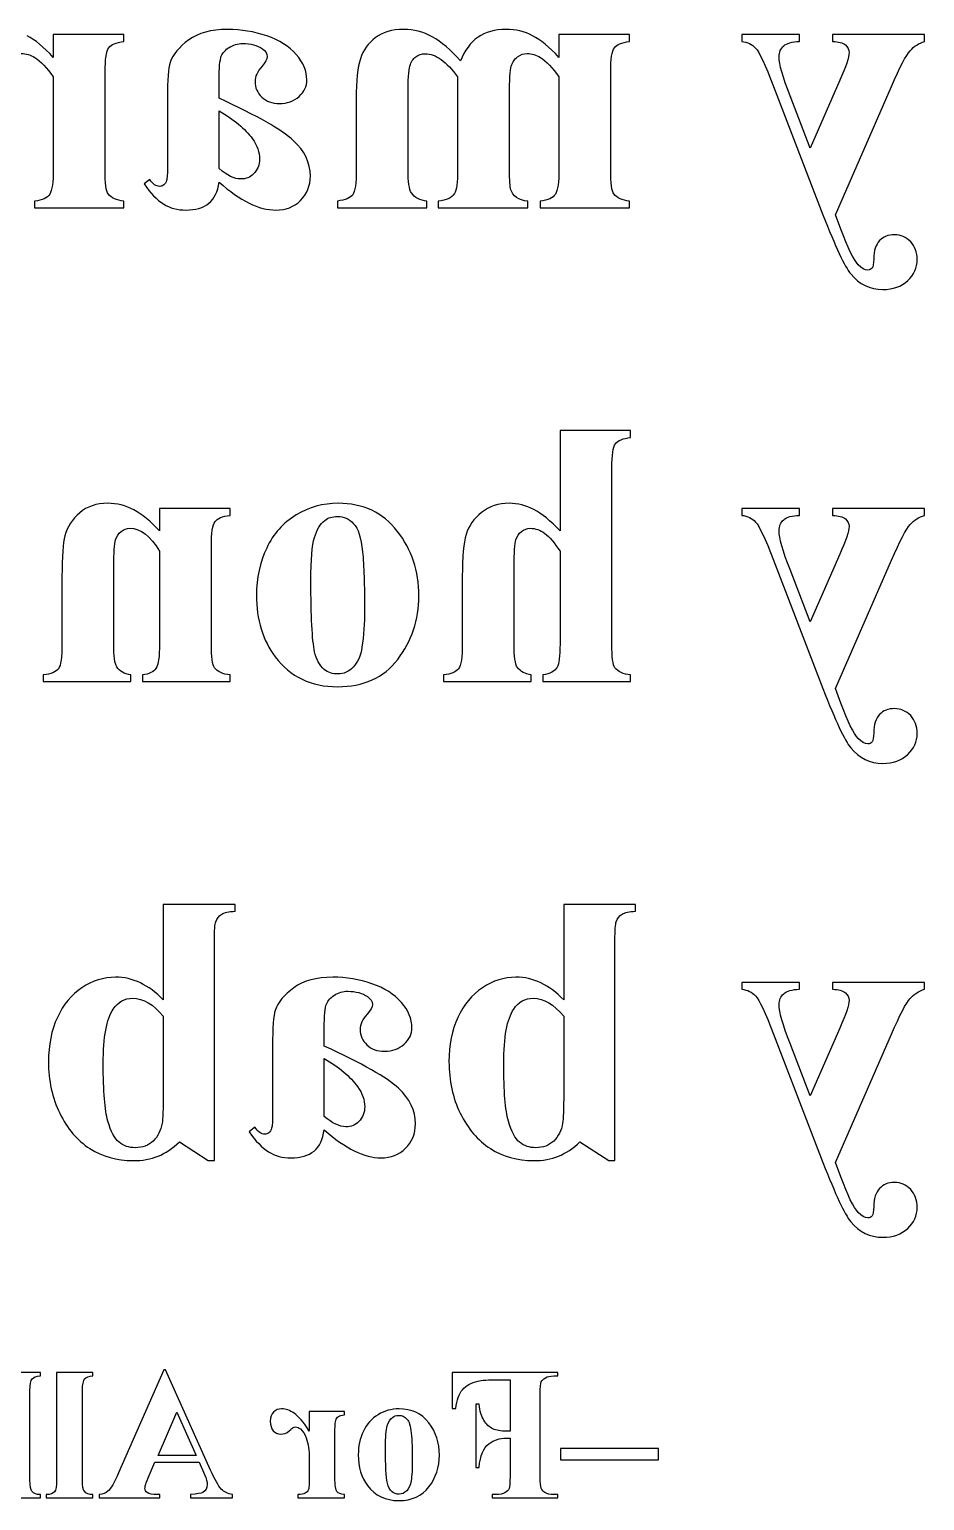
# Model space of a CAD drawing. Extents: x -0.4 to 83.8, y -41.6 to -6.3.
# Drawn here: x 21.28 to 41.28, y -40.88 to -8.02 of the extents above; entities that cross this region are included whole.
import ezdxf

# ---------------------------------------------------------------- set-up
doc = ezdxf.new("R2010")
doc.units = 0
doc.layers.add('Layer_1', color=7, linetype='CONTINUOUS')

msp = doc.modelspace()

# ---------------------------------------------------------------- linework, layer by layer
at = {"layer": 'Layer_1', "color": 4}
for p, q in [((23.390884, -8.136756), (21.815824, -8.136826)), ((21.815824, -8.136826), (21.815824, -8.645326)), ((23.390884, -8.289726), (23.390884, -8.136756)), ((34.685394, -8.136756), (33.110224, -8.136826)), ((33.110224, -8.136826), (33.110224, -8.645326)), ((34.685394, -8.289726), (34.685394, -8.136756)), ((38.488724, -8.136796), (37.194744, -8.136796)), ((37.194744, -8.136796), (37.194744, -8.289766)), ((38.488724, -8.289766), (38.488724, -8.136796)), ((41.279234, -8.136826), (39.224574, -8.136826)), ((39.224574, -8.136826), (39.224574, -8.289796)), ((41.279234, -8.289796), (41.279234, -8.136826)), ((21.815734, -9.083476), (21.815734, -11.158796)), ((22.973314, -11.158796), (22.973314, -8.975986)), ((25.519984, -9.558966), (25.519984, -9.170356)), ((30.848974, -9.083526), (30.848974, -11.158846)), ((33.110244, -9.083476), (33.110244, -11.158796)), ((34.267824, -11.158796), (34.267824, -8.975986)), ((39.385824, -9.157916), (38.724364, -10.671006)), ((29.740974, -11.158866), (29.740974, -9.496956)), ((32.006474, -11.158796), (32.006474, -9.496886)), ((37.905814, -9.294356), (39.009624, -12.159296)), ((38.724364, -10.671006), (38.273754, -9.501046)), ((39.290724, -12.159326), (40.539224, -9.294386)), ((24.366534, -9.558986), (24.366534, -11.059666)), ((25.519984, -11.129926), (25.519984, -9.835946)), ((28.583354, -9.575506), (28.583354, -11.158866)), ((25.519984, -11.129926), (25.519984, -11.129926)), ((23.969624, -11.373876), (23.845604, -11.473076)), ((25.519914, -11.431736), (25.519984, -11.431716)), ((21.398234, -11.853326), (21.398234, -12.002156)), ((21.398234, -12.002156), (23.390884, -12.002156)), ((23.390884, -12.002156), (23.390884, -11.853326)), ((28.165864, -11.853396), (28.165864, -12.002226)), ((28.165864, -12.002226), (30.162634, -12.002226)), ((30.162634, -12.002226), (30.162634, -11.853396)), ((30.414874, -11.853376), (30.414874, -12.002206)), ((30.414874, -12.002206), (32.415784, -12.002206)), ((32.415784, -12.002206), (32.415784, -11.853376)), ((32.692744, -11.853326), (32.692744, -12.002156)), ((32.692744, -12.002156), (34.685394, -12.002156)), ((34.685394, -12.002156), (34.685394, -11.853326)), ((39.410634, -12.481776), (39.290724, -12.159326)), ((34.710134, -16.979676), (33.135024, -16.979696)), ((33.135024, -16.979696), (33.135024, -19.216256)), ((34.710134, -17.132646), (34.710134, -16.979676)), ((34.292574, -21.746316), (34.292574, -17.818906)), ((25.763894, -18.720146), (24.188804, -18.720166)), ((24.188804, -18.720166), (24.188804, -19.220386)), ((25.763894, -18.873106), (25.763894, -18.720146)), ((28.178224, -18.604406), (28.178224, -18.604406)), ((38.488724, -18.720236), (37.194744, -18.720236)), ((37.194744, -18.720236), (37.194744, -18.873196)), ((38.488724, -18.873196), (38.488724, -18.720236)), ((41.279234, -18.720166), (39.224574, -18.720166)), ((39.224574, -18.720166), (39.224574, -18.873126)), ((41.279234, -18.873126), (41.279234, -18.720166)), ((28.161764, -18.897946), (28.161724, -18.897926)), ((24.188844, -19.670986), (24.188844, -21.742176)), ((25.346324, -21.742176), (25.346324, -19.559366)), ((33.135034, -19.675126), (33.135034, -21.746316)), ((23.167724, -21.742196), (23.167724, -20.022406)), ((32.109784, -21.746336), (32.109784, -20.022406)), ((37.905814, -19.877786), (39.009624, -22.742726)), ((39.385824, -19.741336), (38.724364, -21.254426)), ((39.290724, -22.742656), (40.539224, -19.877716)), ((22.010174, -20.237386), (22.010174, -21.742196)), ((30.952234, -20.237386), (30.952234, -21.746336)), ((38.724364, -21.254426), (38.273754, -20.084466)), ((21.592574, -22.436736), (21.592574, -22.585556)), ((21.592574, -22.585556), (23.548014, -22.585556)), ((23.548014, -22.585556), (23.548014, -22.436736)), ((23.808454, -22.436716), (23.808454, -22.585536)), ((23.808454, -22.585536), (25.763894, -22.585536)), ((25.763894, -22.585536), (25.763894, -22.436716)), ((30.534664, -22.436736), (30.534664, -22.585556)), ((30.534664, -22.585556), (32.494244, -22.585556)), ((32.494244, -22.585556), (32.494244, -22.436736)), ((32.750574, -22.436716), (32.750574, -22.585536)), ((32.750574, -22.585536), (34.710144, -22.585536)), ((34.710144, -22.585536), (34.710144, -22.436716)), ((39.410634, -23.065206), (39.290724, -22.742656)), ((24.271484, -27.563036), (24.271484, -29.692106)), ((25.875484, -27.563106), (24.271484, -27.563036)), ((25.875484, -27.716066), (25.875484, -27.563106)), ((33.217714, -27.563036), (33.217714, -29.692106)), ((34.821704, -27.563106), (33.217714, -27.563036)), ((34.821704, -27.716066), (34.821704, -27.563106)), ((25.416634, -33.280536), (25.416634, -28.365076)), ((34.362854, -33.280536), (34.362854, -28.365076)), ((38.488724, -29.303566), (37.194744, -29.303566)), ((37.194744, -29.303566), (37.194744, -29.456526)), ((38.488724, -29.456526), (38.488724, -29.303566)), ((41.279234, -29.303496), (39.224574, -29.303496)), ((39.224574, -29.303496), (39.224574, -29.456456)), ((41.279234, -29.456456), (41.279234, -29.303496)), ((24.271484, -30.060036), (24.271484, -31.779826)), ((24.271484, -30.060036), (24.271484, -30.060036)), ((33.217714, -30.060036), (33.217714, -31.779826)), ((33.217724, -30.060036), (33.217714, -30.060036)), ((27.868164, -30.725626), (27.868164, -30.337026)), ((37.905814, -30.461116), (39.009624, -33.326056)), ((39.385824, -30.324676), (38.724364, -31.837756)), ((39.290724, -33.325986), (40.539224, -30.461046)), ((26.714714, -30.725636), (26.714714, -32.226326)), ((38.724364, -31.837756), (38.273754, -30.667806)), ((27.868164, -32.296596), (27.868164, -31.002616)), ((27.868164, -32.296596), (27.868164, -32.296596)), ((26.317804, -32.540526), (26.193774, -32.639726)), ((27.868094, -32.598386), (27.868164, -32.598386)), ((24.635284, -32.862986), (25.276074, -33.280536)), ((33.581514, -32.862986), (34.222294, -33.280536)), ((25.276074, -33.280536), (25.416634, -33.280536)), ((34.222294, -33.280536), (34.362854, -33.280536)), ((39.410634, -33.648546), (39.290724, -33.325986)), ((21.526484, -38.015466), (20.716154, -38.015416)), ((21.526484, -38.091966), (21.526484, -38.015466)), ((21.890244, -38.015416), (21.890244, -40.417336)), ((22.700574, -38.015466), (21.890244, -38.015416)), ((22.700574, -38.091966), (22.700574, -38.015466)), ((24.285934, -37.957526), (23.275144, -40.256096)), ((24.325234, -37.957526), (24.285934, -37.957526)), ((25.327764, -40.194086), (24.325234, -37.957526)), ((33.087514, -38.015536), (30.722804, -38.015536)), ((30.722804, -38.015536), (30.722804, -38.819616)), ((32.994514, -38.092036), (33.087514, -38.092036)), ((33.087514, -38.092036), (33.087514, -38.015536)), ((21.295014, -40.417366), (21.295014, -38.416456)), ((22.469104, -40.417366), (22.469104, -38.416456)), ((31.758354, -38.176766), (32.018824, -38.176646)), ((32.018824, -38.176646), (32.018824, -39.327996)), ((31.328434, -38.726486), (31.256134, -38.726486)), ((31.256134, -38.726486), (31.256134, -40.134156)), ((32.692784, -40.338866), (32.692784, -38.495046)), ((24.157824, -39.867496), (24.575374, -38.902176)), ((24.575374, -38.902176), (25.005324, -39.867496)), ((27.533314, -38.885646), (27.533314, -39.323856)), ((28.322804, -38.885656), (27.533314, -38.885646)), ((28.322804, -38.962156), (28.322804, -38.885656)), ((29.532514, -38.974516), (29.532424, -38.974526)), ((29.540424, -38.827766), (29.540424, -38.827766)), ((30.722804, -38.819616), (30.807504, -38.819616)), ((28.107814, -40.363656), (28.107814, -39.294996)), ((32.018824, -39.327996), (31.938224, -39.327996)), ((31.938224, -39.480966), (32.018824, -39.480966)), ((32.018824, -39.480966), (32.018824, -40.338796)), ((35.334384, -39.714536), (33.149504, -39.714536)), ((33.149504, -39.714536), (33.149504, -39.964646)), ((35.334384, -39.964646), (35.334384, -39.714536)), ((23.938644, -40.369716), (24.087524, -40.020456)), ((24.087524, -40.020456), (25.077644, -40.020456)), ((25.005324, -39.867496), (24.157824, -39.867496)), ((25.077644, -40.020456), (25.195464, -40.293306)), ((27.533214, -39.919226), (27.533214, -40.363636)), ((33.149504, -39.964646), (35.334384, -39.964646)), ((27.533214, -40.363636), (27.531214, -40.479396)), ((31.256134, -40.134156), (31.328434, -40.134156)), ((20.482614, -40.818346), (21.526484, -40.818346)), ((21.526484, -40.818346), (21.526484, -40.743946)), ((21.656704, -40.743946), (21.656704, -40.818346)), ((21.656704, -40.818346), (22.700574, -40.818346)), ((22.700574, -40.818346), (22.700574, -40.743946)), ((22.838994, -40.741836), (22.838994, -40.818336)), ((22.838994, -40.818336), (24.194984, -40.818336)), ((24.194984, -40.741836), (24.139184, -40.741836)), ((24.194984, -40.818336), (24.194984, -40.741836)), ((24.883344, -40.741856), (24.883344, -40.818356)), ((24.883344, -40.818356), (25.815584, -40.818356)), ((25.815584, -40.818356), (25.815584, -40.741856)), ((27.278954, -40.743986), (27.278954, -40.818386)), ((27.278954, -40.818386), (28.322814, -40.818386)), ((28.322814, -40.818386), (28.322814, -40.743986)), ((31.715014, -40.741916), (31.622014, -40.741916)), ((31.622014, -40.741916), (31.622014, -40.818416)), ((31.622014, -40.818416), (33.087554, -40.818416)), ((33.087554, -40.741916), (32.994554, -40.741916)), ((33.087554, -40.818416), (33.087554, -40.741916))]:
    msp.add_line(p, q, dxfattribs=at)
for points in [[(21.815824, -8.645326), (21.603604, -8.413813), (21.407921, -8.252583), (21.228774, -8.161636)], [(25.710144, -8.021096), (25.343584, -8.021096), (25.054197, -8.099643), (24.841984, -8.256736)], [(26.586574, -8.165786), (26.305454, -8.069326), (26.013311, -8.021096), (25.710144, -8.021096)], [(27.243904, -8.583336), (27.086804, -8.401436), (26.867694, -8.262253), (26.586574, -8.165786)], [(29.009184, -8.207106), (28.849331, -8.328373), (28.739087, -8.484093), (28.678454, -8.674266)], [(29.645834, -8.021076), (29.378494, -8.021076), (29.166277, -8.083086), (29.009184, -8.207106)], [(30.282484, -8.186436), (30.078537, -8.076196), (29.866321, -8.021076), (29.645834, -8.021076)], [(30.915004, -8.723876), (30.694517, -8.475829), (30.483677, -8.296683), (30.282484, -8.186436)], [(31.303614, -8.194706), (31.135494, -8.310459), (31.005957, -8.486849), (30.915004, -8.723876)], [(31.927864, -8.021076), (31.679817, -8.021076), (31.471734, -8.078953), (31.303614, -8.194706)], [(32.523174, -8.161636), (32.341274, -8.067929), (32.142837, -8.021076), (31.927864, -8.021076)], [(33.110224, -8.645326), (32.898004, -8.413813), (32.702321, -8.252583), (32.523174, -8.161636)], [(22.973314, -8.975986), (22.973314, -8.683839), (23.000881, -8.501939), (23.056014, -8.430286)], [(23.056014, -8.430286), (23.108347, -8.358626), (23.219971, -8.311773), (23.390884, -8.289726)], [(24.841984, -8.256736), (24.627011, -8.411076), (24.487827, -8.579196), (24.424434, -8.761096)], [(25.569584, -8.620516), (25.599917, -8.543349), (25.659174, -8.477206), (25.747354, -8.422086)], [(25.747354, -8.422086), (25.835547, -8.364219), (25.934764, -8.335286), (26.045004, -8.335286)], [(26.045004, -8.335286), (26.224151, -8.335286), (26.371601, -8.375249), (26.487354, -8.455176)], [(26.487354, -8.455176), (26.559014, -8.504776), (26.594844, -8.562653), (26.594844, -8.628806)], [(34.267824, -8.975986), (34.267824, -8.683839), (34.295391, -8.501939), (34.350524, -8.430286)], [(34.350524, -8.430286), (34.402924, -8.358626), (34.514547, -8.311773), (34.685394, -8.289726)], [(37.194744, -8.289766), (37.321524, -8.303566), (37.424877, -8.353173), (37.504804, -8.438586)], [(37.504804, -8.438586), (37.584731, -8.521273), (37.718401, -8.806529), (37.905814, -9.294356)], [(38.029834, -8.632886), (38.029834, -8.530913), (38.064287, -8.449606), (38.133194, -8.388966)], [(38.133194, -8.388966), (38.199327, -8.328366), (38.317837, -8.295299), (38.488724, -8.289766)], [(39.224574, -8.289796), (39.359621, -8.295129), (39.454707, -8.321296), (39.509834, -8.368296)], [(39.592534, -8.537796), (39.592534, -8.642529), (39.523631, -8.849236), (39.385824, -9.157916)], [(39.509834, -8.368296), (39.564967, -8.415163), (39.592534, -8.471663), (39.592534, -8.537796)], [(40.539224, -9.294386), (40.726637, -8.861679), (40.865821, -8.595716), (40.956774, -8.496496)], [(40.956774, -8.496496), (41.044967, -8.397276), (41.152454, -8.328376), (41.279234, -8.289796)], [(21.100534, -8.558456), (21.210774, -8.558456), (21.311371, -8.587389), (21.402324, -8.645256)], [(21.402324, -8.645256), (21.531857, -8.730696), (21.669661, -8.876769), (21.815734, -9.083476)], [(24.424434, -8.761096), (24.385834, -8.876856), (24.366534, -9.142819), (24.366534, -9.558986)], [(25.519984, -9.170356), (25.519984, -8.878216), (25.536517, -8.694936), (25.569584, -8.620516)], [(26.479094, -8.843786), (26.374361, -8.962293), (26.321994, -9.076669), (26.321994, -9.186916)], [(26.594844, -8.628806), (26.594844, -8.686673), (26.556261, -8.758333), (26.479094, -8.843786)], [(27.479544, -9.149706), (27.479544, -8.951273), (27.400997, -8.762483), (27.243904, -8.583336)], [(28.678454, -8.674266), (28.615054, -8.861679), (28.583354, -9.162093), (28.583354, -9.575506)], [(29.740974, -9.496956), (29.740974, -9.152443), (29.754774, -8.933333), (29.782374, -8.839626)], [(29.782374, -8.839626), (29.809907, -8.745919), (29.854004, -8.677019), (29.914664, -8.632926)], [(29.914664, -8.632926), (29.972531, -8.586059), (30.041431, -8.562626), (30.121364, -8.562626)], [(30.121364, -8.562626), (30.239877, -8.562626), (30.359767, -8.606723), (30.481034, -8.694916)], [(30.481034, -8.694916), (30.602301, -8.780356), (30.724947, -8.909893), (30.848974, -9.083526)], [(32.006474, -9.496886), (32.006474, -9.146859), (32.020241, -8.927749), (32.047774, -8.839556)], [(32.047774, -8.839556), (32.075307, -8.751363), (32.122161, -8.682463), (32.188334, -8.632856)], [(32.188334, -8.632856), (32.251734, -8.583256), (32.320637, -8.558456), (32.395044, -8.558456)], [(32.395044, -8.558456), (32.505284, -8.558456), (32.605881, -8.587389), (32.696834, -8.645256)], [(32.696834, -8.645256), (32.826367, -8.730696), (32.964171, -8.876769), (33.110244, -9.083476)], [(38.273754, -9.501046), (38.111141, -9.084879), (38.029834, -8.795493), (38.029834, -8.632886)], [(26.321994, -9.186916), (26.321994, -9.321963), (26.372981, -9.437716), (26.474954, -9.534176)], [(27.305914, -9.517646), (27.421667, -9.412913), (27.479544, -9.290266), (27.479544, -9.149706)], [(26.867694, -9.674736), (27.041327, -9.674736), (27.187401, -9.622373), (27.305914, -9.517646)], [(27.177764, -10.501546), (26.924204, -10.264519), (26.371611, -9.950326), (25.519984, -9.558966)], [(25.519984, -9.835946), (25.853471, -10.031633), (26.101517, -10.241096), (26.264124, -10.464336)], [(26.474954, -9.534176), (26.574174, -9.627883), (26.705087, -9.674736), (26.867694, -9.674736)], [(26.264124, -10.464336), (26.371611, -10.613163), (26.425354, -10.763369), (26.425354, -10.914956)], [(27.558104, -11.295296), (27.558104, -11.000396), (27.431324, -10.735813), (27.177764, -10.501546)], [(21.815734, -11.158796), (21.815734, -11.431649), (21.789567, -11.612173), (21.737234, -11.700366)], [(23.043614, -11.696236), (22.996747, -11.635636), (22.973314, -11.456489), (22.973314, -11.158796)], [(24.366534, -11.059666), (24.366534, -11.236059), (24.359634, -11.347683), (24.345834, -11.394536)], [(25.999544, -11.361436), (25.861737, -11.361436), (25.701884, -11.284266), (25.519984, -11.129926)], [(26.425354, -10.914956), (26.425354, -11.041736), (26.379881, -11.153356), (26.288934, -11.249816)], [(28.583354, -11.158866), (28.583354, -11.456526), (28.557187, -11.641183), (28.504854, -11.712836)], [(29.815374, -11.671496), (29.765774, -11.597083), (29.740974, -11.426206), (29.740974, -11.158866)], [(30.848974, -11.158846), (30.848974, -11.437213), (30.825541, -11.612223), (30.778674, -11.683876)], [(32.039574, -11.601146), (32.017507, -11.532246), (32.006474, -11.384796), (32.006474, -11.158796)], [(33.110244, -11.158796), (33.110244, -11.431649), (33.084077, -11.612173), (33.031744, -11.700366)], [(34.338124, -11.696236), (34.291257, -11.635636), (34.267824, -11.456489), (34.267824, -11.158796)], [(23.845604, -11.473076), (23.983404, -11.677029), (24.126717, -11.825859), (24.275544, -11.919566)], [(24.188734, -11.526836), (24.117074, -11.526836), (24.044037, -11.475849), (23.969624, -11.373876)], [(24.283834, -11.493736), (24.256301, -11.515803), (24.224601, -11.526836), (24.188734, -11.526836)], [(24.345834, -11.394536), (24.332034, -11.438603), (24.311367, -11.471669), (24.283834, -11.493736)], [(25.292544, -11.903026), (25.416564, -11.798299), (25.492354, -11.641203), (25.519914, -11.431736)], [(25.519984, -11.431716), (25.991277, -11.847883), (26.414337, -12.055966), (26.789164, -12.055966)], [(26.288934, -11.249816), (26.220027, -11.324229), (26.123564, -11.361436), (25.999544, -11.361436)], [(27.338994, -11.840996), (27.485067, -11.694923), (27.558104, -11.513023), (27.558104, -11.295296)], [(21.737234, -11.700366), (21.682101, -11.785806), (21.569101, -11.836793), (21.398234, -11.853326)], [(23.390884, -11.853326), (23.228271, -11.836793), (23.112514, -11.784429), (23.043614, -11.696236)], [(28.504854, -11.712836), (28.449721, -11.784496), (28.336724, -11.831349), (28.165864, -11.853396)], [(30.162634, -11.853396), (30.005541, -11.839596), (29.889787, -11.778963), (29.815374, -11.671496)], [(30.778674, -11.683876), (30.715274, -11.785856), (30.594007, -11.842356), (30.414874, -11.853376)], [(32.163604, -11.774776), (32.100204, -11.725176), (32.058861, -11.667299), (32.039574, -11.601146)], [(32.415784, -11.853376), (32.308297, -11.848043), (32.224237, -11.821843), (32.163604, -11.774776)], [(33.031744, -11.700366), (32.976611, -11.785806), (32.863611, -11.836793), (32.692744, -11.853326)], [(34.685394, -11.853326), (34.522781, -11.836793), (34.407024, -11.784429), (34.338124, -11.696236)], [(24.275544, -11.919566), (24.421617, -12.010513), (24.588361, -12.055986), (24.775774, -12.055986)], [(24.775774, -12.055986), (24.996261, -12.055986), (25.168517, -12.004999), (25.292544, -11.903026)], [(26.789164, -12.055966), (27.009644, -12.055966), (27.192921, -11.984309), (27.338994, -11.840996)], [(39.009624, -12.159296), (39.287984, -12.875876), (39.494691, -13.316846), (39.629744, -13.482206)], [(39.799234, -13.275526), (39.688994, -13.159766), (39.559461, -12.895183), (39.410634, -12.481776)], [(40.274664, -12.738066), (40.189224, -12.826259), (40.145127, -12.962686), (40.142374, -13.147346)], [(40.605394, -12.605776), (40.467587, -12.605776), (40.357344, -12.649873), (40.274664, -12.738066)], [(40.969194, -12.762876), (40.869974, -12.658143), (40.748707, -12.605776), (40.605394, -12.605776)], [(41.113884, -13.159746), (41.113884, -12.999893), (41.065654, -12.867603), (40.969194, -12.762876)], [(40.010074, -13.395416), (39.943941, -13.395416), (39.873661, -13.355453), (39.799234, -13.275526)], [(40.105174, -13.349916), (40.083107, -13.380249), (40.051407, -13.395416), (40.010074, -13.395416)], [(40.142374, -13.147346), (40.139707, -13.252079), (40.127307, -13.319603), (40.105174, -13.349916)], [(40.903044, -13.631036), (41.043604, -13.501503), (41.113884, -13.344406), (41.113884, -13.159746)], [(39.629744, -13.482206), (39.819911, -13.713719), (40.058311, -13.829476), (40.344944, -13.829476)], [(40.344944, -13.829476), (40.573697, -13.829476), (40.759731, -13.763329), (40.903044, -13.631036)], [(34.292574, -17.818906), (34.292574, -17.526759), (34.320141, -17.344859), (34.375274, -17.273206)], [(34.375274, -17.273206), (34.427674, -17.201546), (34.539294, -17.154693), (34.710134, -17.132646)], [(23.031254, -18.604406), (22.780447, -18.604406), (22.572364, -18.674686), (22.407004, -18.815246)], [(23.618294, -18.753236), (23.436394, -18.654016), (23.240714, -18.604406), (23.031254, -18.604406)], [(28.178224, -18.604406), (27.841984, -18.604406), (27.529171, -18.691223), (27.239784, -18.864856)], [(29.501144, -19.224526), (29.178677, -18.811113), (28.737704, -18.604406), (28.178224, -18.604406)], [(32.002284, -18.604406), (31.759744, -18.604406), (31.553037, -18.673309), (31.382164, -18.811116)], [(32.552114, -18.744966), (32.375727, -18.651259), (32.192451, -18.604406), (32.002284, -18.604406)], [(22.407004, -18.815246), (22.241637, -18.953053), (22.131394, -19.125309), (22.076274, -19.332016)], [(24.188804, -19.220386), (23.990364, -19.005413), (23.800194, -18.849696), (23.618294, -18.753236)], [(25.346324, -19.559366), (25.346324, -19.267226), (25.373891, -19.085326), (25.429024, -19.013666)], [(25.429024, -19.013666), (25.481424, -18.942006), (25.593047, -18.895153), (25.763894, -18.873106)], [(27.239784, -18.864856), (26.950391, -19.038489), (26.731281, -19.285159), (26.582454, -19.604866)], [(27.649134, -19.369216), (27.701467, -19.192829), (27.778637, -19.064673), (27.880644, -18.984746)], [(27.880644, -18.984746), (27.952304, -18.926879), (28.046011, -18.897946), (28.161764, -18.897946)], [(28.161724, -18.897926), (28.302284, -18.897926), (28.423554, -18.951669), (28.525534, -19.059156)], [(31.382164, -18.811116), (31.208531, -18.948916), (31.094154, -19.111523), (31.039034, -19.298936)], [(33.135024, -19.216256), (32.922811, -18.993016), (32.728507, -18.835919), (32.552114, -18.744966)], [(37.194744, -18.873196), (37.321524, -18.886996), (37.424877, -18.936606), (37.504804, -19.022026)], [(37.504804, -19.022026), (37.584731, -19.104706), (37.718401, -19.389959), (37.905814, -19.877786)], [(38.029834, -19.216306), (38.029834, -19.114333), (38.064287, -19.033029), (38.133194, -18.972396)], [(38.133194, -18.972396), (38.199327, -18.911729), (38.317837, -18.878663), (38.488724, -18.873196)], [(39.224574, -18.873126), (39.359621, -18.878459), (39.454707, -18.904659), (39.509834, -18.951726)], [(39.509834, -18.951726), (39.564967, -18.998593), (39.592534, -19.055093), (39.592534, -19.121226)], [(40.956774, -19.079826), (41.044967, -18.980613), (41.152454, -18.911713), (41.279234, -18.873126)], [(22.076274, -19.332016), (22.032207, -19.489109), (22.010174, -19.790899), (22.010174, -20.237386)], [(23.204924, -19.422966), (23.229724, -19.340279), (23.272444, -19.276889), (23.333084, -19.232796)], [(23.333084, -19.232796), (23.390951, -19.185929), (23.455717, -19.162496), (23.527384, -19.162496)], [(23.527384, -19.162496), (23.764404, -19.162496), (23.984891, -19.331993), (24.188844, -19.670986)], [(27.570534, -20.332466), (27.570534, -19.863933), (27.596734, -19.542849), (27.649134, -19.369216)], [(28.525534, -19.059156), (28.624747, -19.163889), (28.690891, -19.373353), (28.723964, -19.687546)], [(29.980694, -20.671466), (29.980694, -20.117493), (29.820844, -19.635179), (29.501144, -19.224526)], [(31.039034, -19.298936), (30.981167, -19.483596), (30.952234, -19.796413), (30.952234, -20.237386)], [(32.146984, -19.422966), (32.171784, -19.340279), (32.214504, -19.276889), (32.275144, -19.232796)], [(32.275144, -19.232796), (32.333011, -19.185929), (32.399154, -19.162496), (32.473574, -19.162496)], [(32.473574, -19.162496), (32.583821, -19.162496), (32.691311, -19.201079), (32.796044, -19.278246)], [(32.796044, -19.278246), (32.900771, -19.352659), (33.013767, -19.484953), (33.135034, -19.675126)], [(38.273754, -20.084466), (38.111141, -19.668299), (38.029834, -19.378913), (38.029834, -19.216306)], [(39.592534, -19.121226), (39.592534, -19.225953), (39.523631, -19.432656), (39.385824, -19.741336)], [(40.539224, -19.877716), (40.726637, -19.445009), (40.865821, -19.179046), (40.956774, -19.079826)], [(23.167724, -20.022406), (23.167724, -19.705459), (23.180124, -19.505646), (23.204924, -19.422966)], [(26.582454, -19.604866), (26.430867, -19.924566), (26.355074, -20.274586), (26.355074, -20.654926)], [(28.723964, -19.687546), (28.754297, -19.998979), (28.769464, -20.433063), (28.769464, -20.989796)], [(32.109784, -20.022406), (32.109784, -19.702706), (32.122184, -19.502893), (32.146984, -19.422966)], [(27.653234, -21.919966), (27.598101, -21.658139), (27.570534, -21.128973), (27.570534, -20.332466)], [(26.355074, -20.654926), (26.355074, -21.203386), (26.494257, -21.662273), (26.772624, -22.031586)], [(29.509404, -22.089466), (29.823597, -21.681566), (29.980694, -21.208899), (29.980694, -20.671466)], [(28.769464, -20.989796), (28.769464, -21.284696), (28.750164, -21.560303), (28.711564, -21.816616)], [(22.010174, -21.742196), (22.010174, -22.039856), (21.983974, -22.225893), (21.931574, -22.300306)], [(23.233824, -22.254826), (23.189757, -22.185926), (23.167724, -22.015049), (23.167724, -21.742196)], [(24.188844, -21.742176), (24.188844, -22.031569), (24.162644, -22.214849), (24.110244, -22.292016)], [(25.416624, -22.279616), (25.369757, -22.219016), (25.346324, -22.039869), (25.346324, -21.742176)], [(27.868204, -22.312706), (27.760717, -22.218999), (27.689061, -22.088086), (27.653234, -21.919966)], [(28.711564, -21.816616), (28.681231, -22.012296), (28.616464, -22.161123), (28.517264, -22.263096)], [(30.952234, -21.746336), (30.952234, -22.041236), (30.924667, -22.225893), (30.869534, -22.300306)], [(32.184184, -22.271366), (32.134584, -22.199706), (32.109784, -22.024696), (32.109784, -21.746336)], [(33.135034, -21.746316), (33.135034, -22.021923), (33.114367, -22.194176), (33.073034, -22.263076)], [(34.362874, -22.279616), (34.316007, -22.219016), (34.292574, -22.041249), (34.292574, -21.746316)], [(21.931574, -22.300306), (21.876441, -22.371966), (21.763441, -22.417443), (21.592574, -22.436736)], [(23.548014, -22.436736), (23.401941, -22.417469), (23.297211, -22.356833), (23.233824, -22.254826)], [(24.110244, -22.292016), (24.055111, -22.369189), (23.954514, -22.417423), (23.808454, -22.436716)], [(25.763894, -22.436716), (25.601281, -22.420183), (25.485524, -22.367816), (25.416624, -22.279616)], [(26.772624, -22.031586), (27.108864, -22.478073), (27.573264, -22.701316), (28.165824, -22.701316)], [(28.178264, -22.416056), (28.054237, -22.416056), (27.950884, -22.381606), (27.868204, -22.312706)], [(28.165824, -22.701316), (28.747357, -22.701316), (29.195217, -22.497366), (29.509404, -22.089466)], [(28.517264, -22.263096), (28.418044, -22.365069), (28.305044, -22.416056), (28.178264, -22.416056)], [(30.869534, -22.300306), (30.814401, -22.371966), (30.702777, -22.417443), (30.534664, -22.436736)], [(32.494244, -22.436736), (32.356437, -22.417469), (32.253084, -22.362346), (32.184184, -22.271366)], [(33.073034, -22.263076), (33.020701, -22.356783), (32.913214, -22.414663), (32.750574, -22.436716)], [(34.710144, -22.436716), (34.547537, -22.420183), (34.431781, -22.367816), (34.362874, -22.279616)], [(39.009624, -22.742726), (39.287984, -23.459306), (39.494691, -23.900279), (39.629744, -24.065646)], [(39.799234, -23.858956), (39.688994, -23.743203), (39.559461, -23.478619), (39.410634, -23.065206)], [(40.274664, -23.321506), (40.189224, -23.409699), (40.145127, -23.546123), (40.142374, -23.730776)], [(40.605394, -23.189206), (40.467587, -23.189206), (40.357344, -23.233306), (40.274664, -23.321506)], [(40.969194, -23.346306), (40.869974, -23.241573), (40.748707, -23.189206), (40.605394, -23.189206)], [(41.113884, -23.743186), (41.113884, -23.583333), (41.065654, -23.451039), (40.969194, -23.346306)], [(40.010074, -23.978846), (39.943941, -23.978846), (39.873661, -23.938883), (39.799234, -23.858956)], [(40.105174, -23.933346), (40.083107, -23.963679), (40.051407, -23.978846), (40.010074, -23.978846)], [(40.142374, -23.730776), (40.139707, -23.835509), (40.127307, -23.903033), (40.105174, -23.933346)], [(40.903044, -24.214466), (41.043604, -24.084933), (41.113884, -23.927839), (41.113884, -23.743186)], [(39.629744, -24.065646), (39.819911, -24.297153), (40.058311, -24.412906), (40.344944, -24.412906)], [(40.344944, -24.412906), (40.573697, -24.412906), (40.759731, -24.346759), (40.903044, -24.214466)], [(25.445534, -27.951656), (25.473067, -27.874489), (25.517164, -27.817993), (25.577824, -27.782166)], [(25.577824, -27.782166), (25.635691, -27.743566), (25.734911, -27.721533), (25.875484, -27.716066)], [(34.391754, -27.951656), (34.419287, -27.874489), (34.463387, -27.817993), (34.524054, -27.782166)], [(34.524054, -27.782166), (34.581921, -27.743566), (34.681137, -27.721533), (34.821704, -27.716066)], [(25.416634, -28.365076), (25.416634, -28.141829), (25.426267, -28.004023), (25.445534, -27.951656)], [(34.362854, -28.365076), (34.362854, -28.141829), (34.372487, -28.004023), (34.391754, -27.951656)], [(23.204884, -29.187736), (22.940297, -29.187736), (22.690871, -29.266286), (22.456604, -29.423386)], [(24.271484, -29.692106), (23.946271, -29.355859), (23.590737, -29.187736), (23.204884, -29.187736)], [(28.058324, -29.187746), (27.691764, -29.187746), (27.402377, -29.266296), (27.190164, -29.423396)], [(28.934754, -29.332446), (28.653634, -29.235979), (28.361491, -29.187746), (28.058324, -29.187746)], [(32.151104, -29.187736), (31.886524, -29.187736), (31.637101, -29.266286), (31.402834, -29.423386)], [(33.217714, -29.692106), (32.892494, -29.355859), (32.536957, -29.187736), (32.151104, -29.187736)], [(22.456604, -29.423386), (22.222337, -29.577726), (22.039061, -29.798213), (21.906774, -30.084846)], [(27.190164, -29.423396), (26.975191, -29.577736), (26.836007, -29.745856), (26.772614, -29.927756)], [(28.095534, -29.588746), (28.183727, -29.530879), (28.282944, -29.501946), (28.393184, -29.501946)], [(28.393184, -29.501946), (28.572331, -29.501946), (28.719781, -29.541909), (28.835534, -29.621836)], [(29.592084, -29.749986), (29.434984, -29.568086), (29.215874, -29.428906), (28.934754, -29.332446)], [(31.402834, -29.423386), (31.168567, -29.577726), (30.985287, -29.798213), (30.852994, -30.084846)], [(37.194744, -29.456526), (37.321524, -29.470326), (37.424877, -29.519936), (37.504804, -29.605356)], [(38.029834, -29.799636), (38.029834, -29.697663), (38.064287, -29.616359), (38.133194, -29.555726)], [(38.133194, -29.555726), (38.199327, -29.495126), (38.317837, -29.462059), (38.488724, -29.456526)], [(39.224574, -29.456456), (39.359621, -29.461789), (39.454707, -29.487989), (39.509834, -29.535056)], [(39.509834, -29.535056), (39.564967, -29.581923), (39.592534, -29.638423), (39.592534, -29.704556)], [(40.956774, -29.663166), (41.044967, -29.563946), (41.152454, -29.495043), (41.279234, -29.456456)], [(23.155274, -29.898806), (23.262761, -29.738953), (23.407454, -29.659026), (23.589354, -29.659026)], [(23.589354, -29.659026), (23.826381, -29.659026), (24.053757, -29.792696), (24.271484, -30.060036)], [(27.868164, -30.337026), (27.868164, -30.044879), (27.884697, -29.861599), (27.917764, -29.787186)], [(27.917764, -29.787186), (27.948097, -29.710019), (28.007354, -29.643873), (28.095534, -29.588746)], [(28.943024, -29.795466), (28.943024, -29.853333), (28.904441, -29.924989), (28.827274, -30.010436)], [(28.835534, -29.621836), (28.907194, -29.671436), (28.943024, -29.729313), (28.943024, -29.795466)], [(29.827724, -30.316366), (29.827724, -30.117926), (29.749177, -29.929133), (29.592084, -29.749986)], [(32.101504, -29.898806), (32.208991, -29.738953), (32.353687, -29.659026), (32.535594, -29.659026)], [(32.535594, -29.659026), (32.772614, -29.659026), (32.999991, -29.792696), (33.217724, -30.060036)], [(37.504804, -29.605356), (37.584731, -29.688036), (37.718401, -29.973289), (37.905814, -30.461116)], [(38.273754, -30.667806), (38.111141, -30.251639), (38.029834, -29.962249), (38.029834, -29.799636)], [(39.592534, -29.704556), (39.592534, -29.809283), (39.523631, -30.015989), (39.385824, -30.324676)], [(40.539224, -30.461046), (40.726637, -30.028346), (40.865821, -29.762386), (40.956774, -29.663166)], [(21.906774, -30.084846), (21.774481, -30.371473), (21.708334, -30.702199), (21.708334, -31.077026)], [(22.932034, -31.118376), (22.932034, -30.525816), (23.006447, -30.119293), (23.155274, -29.898806)], [(26.772614, -29.927756), (26.734014, -30.043509), (26.714714, -30.309469), (26.714714, -30.725636)], [(28.827274, -30.010436), (28.722541, -30.128949), (28.670174, -30.243326), (28.670174, -30.353566)], [(30.852994, -30.084846), (30.720701, -30.371473), (30.654554, -30.702199), (30.654554, -31.077026)], [(31.878264, -31.118376), (31.878264, -30.525816), (31.952677, -30.119293), (32.101504, -29.898806)], [(28.670174, -30.353566), (28.670174, -30.488619), (28.721161, -30.604376), (28.823134, -30.700836)], [(29.654094, -30.684296), (29.769847, -30.579569), (29.827724, -30.456926), (29.827724, -30.316366)], [(29.525944, -31.668206), (29.272384, -31.431186), (28.719791, -31.116993), (27.868164, -30.725626)], [(28.823134, -30.700836), (28.922354, -30.794543), (29.053267, -30.841396), (29.215874, -30.841396)], [(29.215874, -30.841396), (29.389507, -30.841396), (29.535581, -30.789029), (29.654094, -30.684296)], [(21.708334, -31.077026), (21.708334, -31.498706), (21.792394, -31.881803), (21.960514, -32.226316)], [(23.035384, -32.399946), (22.966484, -32.162926), (22.932034, -31.735736), (22.932034, -31.118376)], [(27.868164, -31.002616), (28.201651, -31.198296), (28.449697, -31.407759), (28.612304, -31.631006)], [(30.654554, -31.077026), (30.654554, -31.498706), (30.738617, -31.881803), (30.906744, -32.226316)], [(31.981614, -32.399946), (31.912714, -32.162926), (31.878264, -31.735736), (31.878264, -31.118376)], [(24.271484, -31.779826), (24.271484, -32.129853), (24.263217, -32.353096), (24.246684, -32.449556)], [(28.612304, -31.631006), (28.719791, -31.779833), (28.773534, -31.930036), (28.773534, -32.081616)], [(29.906284, -32.461956), (29.906284, -32.167056), (29.779504, -31.902473), (29.525944, -31.668206)], [(33.217714, -31.779826), (33.217714, -32.129853), (33.209447, -32.353096), (33.192914, -32.449556)], [(28.773534, -32.081616), (28.773534, -32.208396), (28.728061, -32.320019), (28.637114, -32.416486)], [(21.960514, -32.226316), (22.128634, -32.570823), (22.353254, -32.834026), (22.634374, -33.015926)], [(23.287564, -32.875366), (23.185591, -32.795439), (23.101531, -32.636966), (23.035384, -32.399946)], [(24.246684, -32.449556), (24.219151, -32.612163), (24.153004, -32.744456), (24.048244, -32.846436)], [(26.714714, -32.226326), (26.714714, -32.402713), (26.707814, -32.514333), (26.694014, -32.561186)], [(28.347724, -32.528106), (28.209917, -32.528106), (28.050064, -32.450936), (27.868164, -32.296596)], [(28.637114, -32.416486), (28.568207, -32.490899), (28.471744, -32.528106), (28.347724, -32.528106)], [(29.687174, -33.007666), (29.833247, -32.861593), (29.906284, -32.679689), (29.906284, -32.461956)], [(30.906744, -32.226316), (31.074864, -32.570823), (31.299484, -32.834026), (31.580604, -33.015926)], [(32.233804, -32.875366), (32.131824, -32.795439), (32.047761, -32.636966), (31.981614, -32.399946)], [(33.192914, -32.449556), (33.165381, -32.612163), (33.099234, -32.744456), (32.994474, -32.846436)], [(24.048244, -32.846436), (23.943511, -32.945649), (23.809841, -32.995256), (23.647234, -32.995256)], [(26.193774, -32.639726), (26.331581, -32.843673), (26.474897, -32.992499), (26.623724, -33.086206)], [(26.536914, -32.693486), (26.465254, -32.693486), (26.392217, -32.642499), (26.317804, -32.540526)], [(26.632014, -32.660386), (26.604481, -32.682453), (26.572781, -32.693486), (26.536914, -32.693486)], [(26.694014, -32.561186), (26.680214, -32.605253), (26.659547, -32.638319), (26.632014, -32.660386)], [(27.640714, -33.069676), (27.764741, -32.964943), (27.840534, -32.807846), (27.868094, -32.598386)], [(27.868164, -32.598386), (28.339451, -33.014553), (28.762507, -33.222636), (29.137334, -33.222636)], [(32.994474, -32.846436), (32.889747, -32.945649), (32.756077, -32.995256), (32.593464, -32.995256)], [(22.634374, -33.015926), (22.915494, -33.195073), (23.236577, -33.284646), (23.597624, -33.284646)], [(23.647234, -32.995256), (23.506674, -32.995256), (23.386784, -32.955293), (23.287564, -32.875366)], [(24.155734, -33.185446), (24.318341, -33.119313), (24.478191, -33.011826), (24.635284, -32.862986)], [(26.623724, -33.086206), (26.769797, -33.177159), (26.936541, -33.222636), (27.123954, -33.222636)], [(27.123954, -33.222636), (27.344441, -33.222636), (27.516694, -33.171649), (27.640714, -33.069676)], [(29.137334, -33.222636), (29.357821, -33.222636), (29.541101, -33.150979), (29.687174, -33.007666)], [(31.580604, -33.015926), (31.861724, -33.195073), (32.182804, -33.284646), (32.543844, -33.284646)], [(32.593464, -32.995256), (32.452904, -32.995256), (32.333017, -32.955293), (32.233804, -32.875366)], [(33.101954, -33.185446), (33.264561, -33.119313), (33.424414, -33.011826), (33.581514, -32.862986)], [(23.597624, -33.284646), (23.807084, -33.284646), (23.993121, -33.251579), (24.155734, -33.185446)], [(32.543844, -33.284646), (32.753311, -33.284646), (32.939347, -33.251579), (33.101954, -33.185446)], [(39.009624, -33.326056), (39.287984, -34.042636), (39.494691, -34.483609), (39.629744, -34.648976)], [(39.799234, -34.442296), (39.688994, -34.326543), (39.559461, -34.061959), (39.410634, -33.648546)], [(40.605394, -33.772546), (40.467587, -33.772546), (40.357344, -33.816643), (40.274664, -33.904836)], [(40.969194, -33.929636), (40.869974, -33.824909), (40.748707, -33.772546), (40.605394, -33.772546)], [(40.274664, -33.904836), (40.189224, -33.993029), (40.145127, -34.129456), (40.142374, -34.314116)], [(41.113884, -34.326516), (41.113884, -34.166663), (41.065654, -34.034369), (40.969194, -33.929636)], [(40.010074, -34.562186), (39.943941, -34.562186), (39.873661, -34.522223), (39.799234, -34.442296)], [(40.142374, -34.314116), (40.139707, -34.418843), (40.127307, -34.486366), (40.105174, -34.516686)], [(40.903044, -34.797806), (41.043604, -34.668266), (41.113884, -34.511169), (41.113884, -34.326516)], [(39.629744, -34.648976), (39.819911, -34.880483), (40.058311, -34.996236), (40.344944, -34.996236)], [(40.105174, -34.516686), (40.083107, -34.547019), (40.051407, -34.562186), (40.010074, -34.562186)], [(40.344944, -34.996236), (40.573697, -34.996236), (40.759731, -34.930093), (40.903044, -34.797806)], [(21.342514, -38.158066), (21.374181, -38.119466), (21.435504, -38.097433), (21.526484, -38.091966)], [(22.516604, -38.158066), (22.548271, -38.119466), (22.609594, -38.097433), (22.700574, -38.091966)], [(32.808484, -38.133336), (32.853951, -38.105803), (32.915961, -38.092036), (32.994514, -38.092036)], [(21.295014, -38.416456), (21.295014, -38.281403), (21.310847, -38.195273), (21.342514, -38.158066)], [(22.469104, -38.416456), (22.469104, -38.281403), (22.484937, -38.195273), (22.516604, -38.158066)], [(30.807504, -38.819616), (30.826771, -38.630829), (30.876381, -38.490959), (30.956334, -38.400006)], [(30.956334, -38.400006), (31.034887, -38.309053), (31.149264, -38.244973), (31.299464, -38.207766)], [(31.299464, -38.207766), (31.382151, -38.187099), (31.535114, -38.176766), (31.758354, -38.176766)], [(32.692784, -38.495046), (32.692784, -38.351733), (32.700351, -38.262163), (32.715484, -38.226336)], [(32.715484, -38.226336), (32.730617, -38.190469), (32.761617, -38.159469), (32.808484, -38.133336)], [(31.435924, -39.084096), (31.380791, -38.995896), (31.344961, -38.876693), (31.328434, -38.726486)], [(26.733364, -38.900186), (26.686497, -38.947053), (26.663064, -39.013886), (26.663064, -39.100686)], [(26.917324, -38.827786), (26.840157, -38.827786), (26.778837, -38.851919), (26.733364, -38.900186)], [(27.196384, -38.926986), (27.099917, -38.860853), (27.006897, -38.827786), (26.917324, -38.827786)], [(27.533314, -39.323856), (27.405154, -39.124043), (27.292844, -38.991753), (27.196384, -38.926986)], [(28.107814, -39.294996), (28.107814, -39.184749), (28.113314, -39.114469), (28.124314, -39.084156)], [(28.124314, -39.084156), (28.138114, -39.045556), (28.158114, -39.017289), (28.184314, -38.999356)], [(28.184314, -38.999356), (28.210514, -38.981423), (28.256677, -38.969023), (28.322804, -38.962156)], [(29.071204, -38.957996), (28.926511, -39.044809), (28.816954, -39.168143), (28.742534, -39.327996)], [(29.540424, -38.827766), (29.372304, -38.827766), (29.215897, -38.871176), (29.071204, -38.957996)], [(29.276204, -39.210156), (29.302404, -39.121956), (29.340987, -39.057876), (29.391954, -39.017916)], [(29.391954, -39.017916), (29.427754, -38.988983), (29.474607, -38.974516), (29.532514, -38.974516)], [(29.532424, -38.974526), (29.602704, -38.974526), (29.663337, -39.001393), (29.714324, -39.055126)], [(30.201884, -39.137826), (30.040651, -38.931119), (29.820164, -38.827766), (29.540424, -38.827766)], [(29.714324, -39.055126), (29.763924, -39.107526), (29.796991, -39.212256), (29.813524, -39.369316)], [(31.634364, -39.272196), (31.555817, -39.234996), (31.489671, -39.172296), (31.435924, -39.084096)], [(26.663064, -39.100686), (26.663064, -39.193019), (26.685797, -39.264679), (26.731264, -39.315666)], [(26.731264, -39.315666), (26.775331, -39.366666), (26.829074, -39.392166), (26.892494, -39.392166)], [(26.892494, -39.392166), (26.965527, -39.392166), (27.028917, -39.368733), (27.082664, -39.321866)], [(27.082664, -39.321866), (27.136397, -39.274999), (27.168097, -39.248799), (27.177764, -39.243266)], [(27.177764, -39.243266), (27.191564, -39.234999), (27.207397, -39.230866), (27.225264, -39.230866)], [(27.225264, -39.230866), (27.265264, -39.230866), (27.303161, -39.246033), (27.338954, -39.276366)], [(27.338954, -39.276366), (27.395421, -39.323233), (27.438141, -39.390069), (27.467114, -39.476876)], [(28.742534, -39.327996), (28.666747, -39.487849), (28.628854, -39.662859), (28.628854, -39.853026)], [(29.236904, -39.691776), (29.236904, -39.457509), (29.250004, -39.296969), (29.276204, -39.210156)], [(29.813524, -39.369316), (29.828657, -39.525036), (29.836224, -39.742076), (29.836224, -40.020436)], [(30.441664, -39.861296), (30.441664, -39.584309), (30.361737, -39.343153), (30.201884, -39.137826)], [(31.938224, -39.327996), (31.814197, -39.327996), (31.712911, -39.309396), (31.634364, -39.272196)], [(27.467114, -39.476876), (27.511181, -39.610543), (27.533214, -39.757993), (27.533214, -39.919226)], [(29.278204, -40.485526), (29.250671, -40.354613), (29.236904, -40.090029), (29.236904, -39.691776)], [(31.328434, -40.134156), (31.354634, -39.868196), (31.426294, -39.693186), (31.543414, -39.609126)], [(31.543414, -39.609126), (31.659167, -39.523686), (31.790771, -39.480966), (31.938224, -39.480966)], [(28.628854, -39.853026), (28.628854, -40.127259), (28.698444, -40.356703), (28.837624, -40.541356)], [(29.836224, -40.020436), (29.836224, -40.167889), (29.826591, -40.305693), (29.807324, -40.433846)], [(30.206014, -40.570296), (30.363114, -40.366349), (30.441664, -40.130016), (30.441664, -39.861296)], [(23.275144, -40.256096), (23.178677, -40.473823), (23.099441, -40.610936), (23.037434, -40.667436)], [(23.876644, -40.524736), (23.879311, -40.512336), (23.899977, -40.460663), (23.938644, -40.369716)], [(25.195464, -40.293306), (25.234064, -40.384259), (25.253364, -40.459363), (25.253364, -40.518616)], [(25.567544, -40.617826), (25.502744, -40.548926), (25.422817, -40.407679), (25.327764, -40.194086)], [(28.153314, -40.675786), (28.122981, -40.635853), (28.107814, -40.531809), (28.107814, -40.363656)], [(32.018824, -40.338796), (32.018824, -40.482109), (32.011257, -40.571683), (31.996124, -40.607516)], [(32.715484, -40.599316), (32.700351, -40.566249), (32.692784, -40.479433), (32.692784, -40.338866)], [(21.336314, -40.669546), (21.308781, -40.637879), (21.295014, -40.553819), (21.295014, -40.417366)], [(21.526484, -40.743946), (21.441044, -40.741279), (21.377654, -40.716479), (21.336314, -40.669546)], [(21.842744, -40.679846), (21.811077, -40.717046), (21.749064, -40.738413), (21.656704, -40.743946)], [(21.890244, -40.417336), (21.890244, -40.553763), (21.874411, -40.641266), (21.842744, -40.679846)], [(22.510404, -40.669546), (22.482871, -40.637879), (22.469104, -40.553819), (22.469104, -40.417366)], [(22.700574, -40.743946), (22.615134, -40.741279), (22.551744, -40.716479), (22.510404, -40.669546)], [(23.037434, -40.667436), (22.990567, -40.710169), (22.924421, -40.734969), (22.838994, -40.741836)], [(23.864244, -40.601236), (23.864244, -40.576436), (23.868377, -40.550936), (23.876644, -40.524736)], [(23.909744, -40.696336), (23.879411, -40.674269), (23.864244, -40.642569), (23.864244, -40.601236)], [(24.139184, -40.741836), (24.030317, -40.741836), (23.953837, -40.726669), (23.909744, -40.696336)], [(25.158264, -40.692256), (25.121064, -40.714323), (25.029424, -40.730856), (24.883344, -40.741856)], [(25.253364, -40.518616), (25.253364, -40.597169), (25.221664, -40.655049), (25.158264, -40.692256)], [(25.815584, -40.741856), (25.714991, -40.726723), (25.632311, -40.685379), (25.567544, -40.617826)], [(27.444314, -40.712986), (27.411247, -40.729519), (27.356127, -40.739853), (27.278954, -40.743986)], [(27.516714, -40.630286), (27.500181, -40.667486), (27.476047, -40.695053), (27.444314, -40.712986)], [(27.531214, -40.479396), (27.531214, -40.557943), (27.526381, -40.608239), (27.516714, -40.630286)], [(28.322814, -40.743986), (28.238754, -40.737119), (28.182254, -40.714386), (28.153314, -40.675786)], [(28.837624, -40.541356), (29.005744, -40.764596), (29.237944, -40.876216), (29.534224, -40.876216)], [(29.385694, -40.681896), (29.331961, -40.635029), (29.296131, -40.569573), (29.278204, -40.485526)], [(29.540724, -40.733596), (29.478724, -40.733596), (29.427047, -40.716363), (29.385694, -40.681896)], [(29.534224, -40.876216), (29.824991, -40.876216), (30.048921, -40.774243), (30.206014, -40.570296)], [(29.710224, -40.657096), (29.660624, -40.708096), (29.604124, -40.733596), (29.540724, -40.733596)], [(29.807324, -40.433846), (29.792191, -40.531693), (29.759824, -40.606109), (29.710224, -40.657096)], [(31.903124, -40.702616), (31.856257, -40.728816), (31.793554, -40.741916), (31.715014, -40.741916)], [(31.996124, -40.607516), (31.979591, -40.643316), (31.948591, -40.675016), (31.903124, -40.702616)], [(32.798184, -40.698516), (32.762384, -40.679249), (32.734817, -40.646183), (32.715484, -40.599316)], [(32.994554, -40.741916), (32.913254, -40.741916), (32.847797, -40.727449), (32.798184, -40.698516)]]:
    msp.add_open_spline(points, degree=3, dxfattribs=at)

doc.saveas('drawing.dxf')
